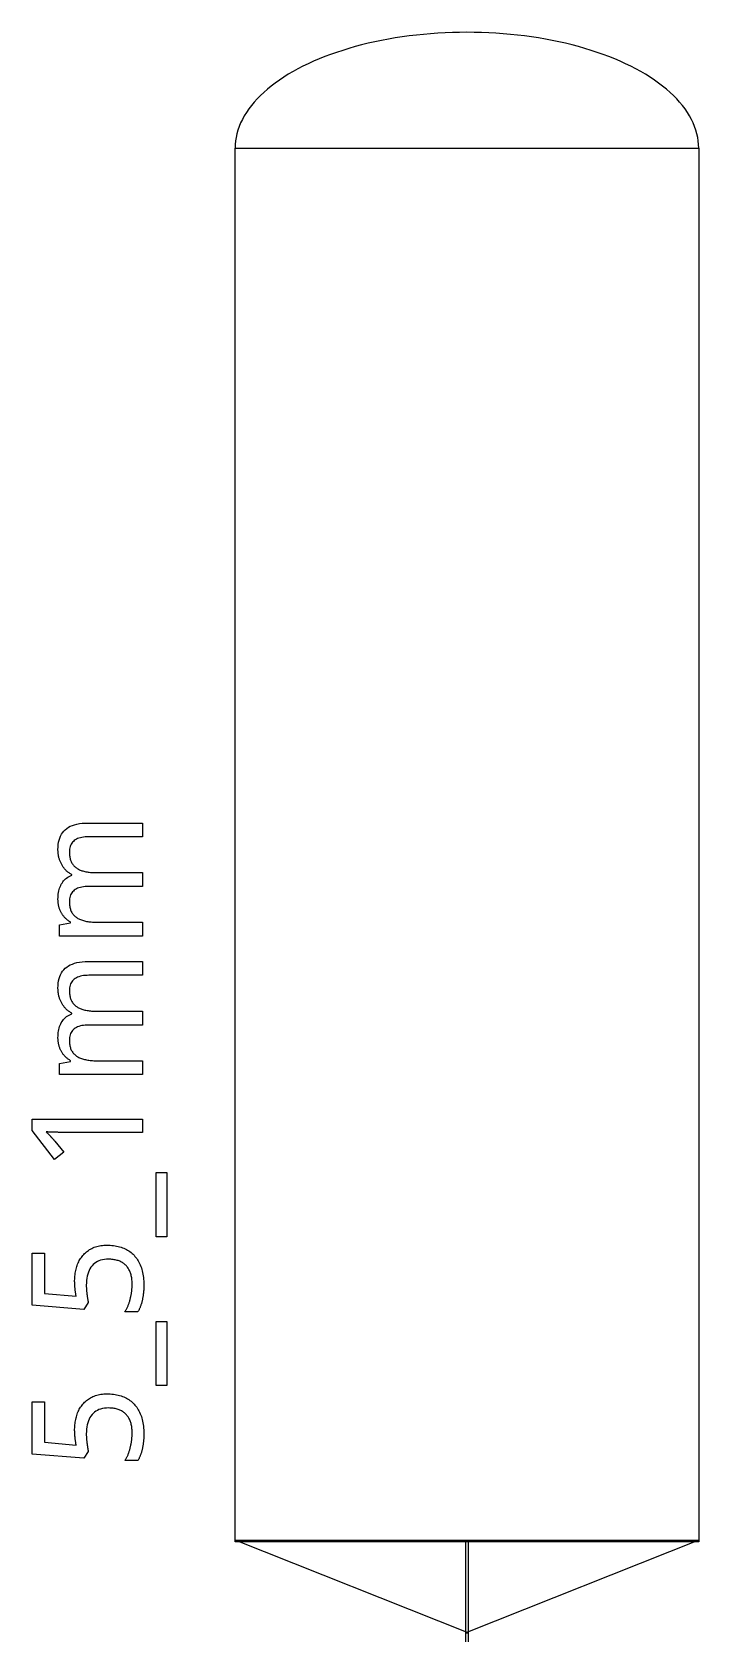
# Model space of a CAD drawing. Extents: x 54.1 to 73.4, y 15.2 to 84.3.
# Drawn here: x 54.12 to 68.51, y 49.73 to 84.26 of the extents above; entities that cross this region are included whole.
import ezdxf

# ---------------------------------------------------------------- set-up
doc = ezdxf.new("R2010")
doc.units = 0
doc.layers.get('0').update_dxf_attribs({"linetype": 'CONTINUOUS'})

msp = doc.modelspace()

# ---------------------------------------------------------------- linework, layer by layer
at = {"color": 0, "const_width": 0.0104}
msp.add_lwpolyline([(68.5, 81.75), (68.4975, 81.8285), (68.4901, 81.9069), (68.4778, 81.9853), (68.4606, 82.0633), (68.4385, 82.1411), (68.4114, 82.2185), (68.3796, 82.2954), (68.3429, 82.3717), (68.3014, 82.4475), (68.2553, 82.5225), (68.2043, 82.5968), (68.1489, 82.6703), (68.0888, 82.7429), (68.0242, 82.8144), (67.955, 82.885), (67.8815, 82.9544), (67.8036, 83.0226), (67.7217, 83.0896), (67.6354, 83.1551), (67.545, 83.2194), (67.4507, 83.2822), (67.3525, 83.3436), (67.2506, 83.4033), (67.1449, 83.4614), (67.0356, 83.5178), (66.9226, 83.5724), (66.8065, 83.6253), (66.6871, 83.6762), (66.5644, 83.7254), (66.4389, 83.7725), (66.3104, 83.8176), (66.1792, 83.8608), (66.0451, 83.9018), (65.9088, 83.9407), (65.7699, 83.9775), (65.6289, 84.0121), (65.4857, 84.0444), (65.3406, 84.0744), (65.1936, 84.1022), (65.045, 84.1276), (64.8949, 84.1507), (64.7435, 84.1714), (64.5907, 84.1897), (64.4368, 84.2057), (64.2821, 84.2192), (64.1267, 84.2303), (63.9706, 84.2389), (63.8139, 84.245), (63.6571, 84.2488), (63.5, 84.25), (63.3429, 84.2488), (63.186, 84.245), (63.0294, 84.2389), (62.8733, 84.2303), (62.7178, 84.2192), (62.5631, 84.2057), (62.4093, 84.1897), (62.2565, 84.1714), (62.105, 84.1507), (61.9549, 84.1276), (61.8062, 84.1022), (61.6593, 84.0744), (61.5142, 84.0444), (61.3711, 84.0121), (61.23, 83.9775), (61.0912, 83.9407), (60.9547, 83.9018), (60.8208, 83.8608), (60.6896, 83.8176), (60.561, 83.7725), (60.4354, 83.7254), (60.3128, 83.6762), (60.1935, 83.6253), (60.0772, 83.5724), (59.9644, 83.5178), (59.8551, 83.4614), (59.7494, 83.4033), (59.6474, 83.3436), (59.5492, 83.2822), (59.4549, 83.2194), (59.3646, 83.1551), (59.2783, 83.0896), (59.1962, 83.0226), (59.1185, 82.9544), (59.045, 82.885), (58.9758, 82.8144), (58.9112, 82.7429), (58.8511, 82.6703), (58.7956, 82.5968), (58.7447, 82.5225), (58.6985, 82.4475), (58.6571, 82.3717), (58.6204, 82.2954), (58.5885, 82.2185), (58.5615, 82.1411), (58.5394, 82.0633), (58.5222, 81.9853), (58.5099, 81.9069), (58.5025, 81.8285), (58.5, 81.75), (68.5, 81.75)], close=True, dxfattribs=at)
at = {"color": 0}
for points in [[(68.5, 81.75), (68.4975, 81.8285), (68.4901, 81.9069), (68.4778, 81.9853), (68.4606, 82.0633), (68.4385, 82.1411), (68.4114, 82.2185), (68.3796, 82.2954), (68.3429, 82.3717), (68.3014, 82.4475), (68.2553, 82.5225), (68.2043, 82.5968), (68.1489, 82.6703), (68.0888, 82.7429), (68.0242, 82.8144), (67.955, 82.885), (67.8815, 82.9544), (67.8036, 83.0226), (67.7217, 83.0896), (67.6354, 83.1551), (67.545, 83.2194), (67.4507, 83.2822), (67.3525, 83.3436), (67.2506, 83.4033), (67.1449, 83.4614), (67.0356, 83.5178), (66.9226, 83.5724), (66.8065, 83.6253), (66.6871, 83.6762), (66.5644, 83.7254), (66.4389, 83.7725), (66.3104, 83.8176), (66.1792, 83.8608), (66.0451, 83.9018), (65.9088, 83.9407), (65.7699, 83.9775), (65.6289, 84.0121), (65.4857, 84.0444), (65.3406, 84.0744), (65.1936, 84.1022), (65.045, 84.1276), (64.8949, 84.1507), (64.7435, 84.1714), (64.5907, 84.1897), (64.4368, 84.2057), (64.2821, 84.2192), (64.1267, 84.2303), (63.9706, 84.2389), (63.8139, 84.245), (63.6571, 84.2488), (63.5, 84.25), (63.3429, 84.2488), (63.186, 84.245), (63.0294, 84.2389), (62.8733, 84.2303), (62.7178, 84.2192), (62.5631, 84.2057), (62.4093, 84.1897), (62.2565, 84.1714), (62.105, 84.1507), (61.9549, 84.1276), (61.8062, 84.1022), (61.6593, 84.0744), (61.5142, 84.0444), (61.3711, 84.0121), (61.23, 83.9775), (61.0912, 83.9407), (60.9547, 83.9018), (60.8208, 83.8608), (60.6896, 83.8176), (60.561, 83.7725), (60.4354, 83.7254), (60.3128, 83.6762), (60.1935, 83.6253), (60.0772, 83.5724), (59.9644, 83.5178), (59.8551, 83.4614), (59.7494, 83.4033), (59.6474, 83.3436), (59.5492, 83.2822), (59.4549, 83.2194), (59.3646, 83.1551), (59.2783, 83.0896), (59.1962, 83.0226), (59.1185, 82.9544), (59.045, 82.885), (58.9758, 82.8144), (58.9112, 82.7429), (58.8511, 82.6703), (58.7956, 82.5968), (58.7447, 82.5225), (58.6985, 82.4475), (58.6571, 82.3717), (58.6204, 82.2954), (58.5885, 82.2185), (58.5615, 82.1411), (58.5394, 82.0633), (58.5222, 81.9853), (58.5099, 81.9069), (58.5025, 81.8285), (58.5, 81.75), (68.5, 81.75)], [(58.5, 81.75), (68.5, 81.75), (68.5, 51.71), (58.5, 51.71), (58.5, 81.75)], [(56.5, 66.9089), (55.3493, 66.9089), (55.3081, 66.9081), (55.2689, 66.9056), (55.2318, 66.9015), (55.1969, 66.8958), (55.1642, 66.8885), (55.1335, 66.8796), (55.1049, 66.869), (55.0785, 66.8568), (55.054, 66.8429), (55.0318, 66.8275), (55.0118, 66.8103), (54.9938, 66.7914), (54.9779, 66.7706), (54.9642, 66.7481), (54.9525, 66.7237), (54.9431, 66.6976), (54.9356, 66.6697), (54.9303, 66.64), (54.9271, 66.6085), (54.9261, 66.5751), (54.9265, 66.5518), (54.9276, 66.529), (54.9296, 66.5071), (54.9324, 66.4858), (54.9358, 66.4653), (54.9401, 66.4456), (54.9453, 66.4264), (54.9511, 66.4081), (54.9578, 66.3903), (54.9651, 66.3733), (54.9731, 66.3571), (54.9817, 66.3414), (54.991, 66.3263), (55.0011, 66.3117), (55.0119, 66.2976), (55.0235, 66.2843), (55.0358, 66.2715), (55.049, 66.2593), (55.0628, 66.2476), (55.0775, 66.2367), (55.0925, 66.2265), (55.1082, 66.2169), (55.1247, 66.2079), (55.1421, 66.1994), (55.16, 66.1915), (55.1788, 66.1842), (55.1983, 66.1772), (55.2186, 66.171), (55.2396, 66.1653), (55.2614, 66.1601), (55.2835, 66.1556), (55.3064, 66.1514), (55.3299, 66.1476), (55.354, 66.1446), (55.3789, 66.1418), (55.4046, 66.1396), (55.4308, 66.1379), (55.4578, 66.1367), (55.4853, 66.136), (55.5136, 66.1357), (56.5, 66.1357), (56.5, 65.8379), (55.3493, 65.8379), (55.3081, 65.8371), (55.2689, 65.8346), (55.2318, 65.8306), (55.1969, 65.8249), (55.1642, 65.8175), (55.1335, 65.8086), (55.1049, 65.7981), (55.0785, 65.7858), (55.054, 65.7719), (55.0318, 65.7565), (55.0118, 65.7396), (54.9938, 65.721), (54.9779, 65.7004), (54.9642, 65.6781), (54.9525, 65.654), (54.9431, 65.6281), (54.9356, 65.6001), (54.9303, 65.5706), (54.9271, 65.5392), (54.9261, 65.5058), (54.9265, 65.4812), (54.9278, 65.4574), (54.9299, 65.4343), (54.9328, 65.4121), (54.9367, 65.3907), (54.9413, 65.3701), (54.9468, 65.3503), (54.9532, 65.3314), (54.9604, 65.3132), (54.9683, 65.2958), (54.9772, 65.2793), (54.9869, 65.2633), (54.9975, 65.2481), (55.0087, 65.2333), (55.0208, 65.2194), (55.0339, 65.2061), (55.0476, 65.1933), (55.0621, 65.1812), (55.0775, 65.1699), (55.0938, 65.1592), (55.1107, 65.1493), (55.1285, 65.1401), (55.1469, 65.1314), (55.1661, 65.1232), (55.1861, 65.1157), (55.2068, 65.1086), (55.2283, 65.1021), (55.2506, 65.0961), (55.2735, 65.0908), (55.2972, 65.086), (55.3217, 65.0819), (55.3468, 65.0783), (55.3726, 65.0751), (55.3993, 65.0724), (55.4265, 65.07), (55.4546, 65.0682), (55.4833, 65.0667), (55.5128, 65.0656), (55.5429, 65.065), (55.5739, 65.0647), (56.5, 65.0647), (56.5, 64.7686), (54.7129, 64.7686), (54.7129, 65.0094), (54.9537, 65.0518), (54.9537, 65.0681), (54.94, 65.076), (54.9265, 65.0843), (54.9135, 65.0928), (54.9008, 65.1017), (54.8886, 65.1107), (54.8768, 65.1201), (54.8653, 65.1299), (54.8543, 65.1399), (54.8436, 65.1501), (54.8333, 65.1608), (54.8231, 65.1717), (54.8132, 65.1826), (54.8036, 65.1939), (54.7944, 65.2053), (54.7857, 65.2169), (54.7772, 65.2288), (54.7692, 65.2408), (54.7614, 65.2531), (54.754, 65.2654), (54.7471, 65.2781), (54.7404, 65.2911), (54.734, 65.3043), (54.7282, 65.3176), (54.7225, 65.3311), (54.7174, 65.3447), (54.7125, 65.3585), (54.7079, 65.3724), (54.7037, 65.3864), (54.7, 65.4004), (54.6965, 65.4147), (54.6935, 65.4293), (54.6907, 65.444), (54.6883, 65.4587), (54.6861, 65.4736), (54.6843, 65.4883), (54.6829, 65.5032), (54.6818, 65.5181), (54.681, 65.5329), (54.6804, 65.5479), (54.6803, 65.5628), (54.681, 65.6013), (54.6832, 65.6383), (54.6868, 65.674), (54.6918, 65.7083), (54.6982, 65.7414), (54.7061, 65.7732), (54.7154, 65.8036), (54.7261, 65.8326), (54.7383, 65.8603), (54.7519, 65.8867), (54.7671, 65.9121), (54.7839, 65.9361), (54.8022, 65.9587), (54.8222, 65.98), (54.8439, 65.9999), (54.8672, 66.0183), (54.8921, 66.0356), (54.9186, 66.0512), (54.9468, 66.0657), (54.9765, 66.0787), (54.9765, 66.0918), (54.9614, 66.1004), (54.9468, 66.1093), (54.9325, 66.1186), (54.9187, 66.1282), (54.9053, 66.1382), (54.8924, 66.1485), (54.8799, 66.159), (54.8676, 66.1699), (54.856, 66.1811), (54.8447, 66.1926), (54.8339, 66.2049), (54.8233, 66.2172), (54.8132, 66.2297), (54.8036, 66.2425), (54.7943, 66.2554), (54.7853, 66.2685), (54.7768, 66.2818), (54.7686, 66.2953), (54.761, 66.309), (54.7536, 66.3229), (54.7463, 66.3374), (54.7393, 66.3518), (54.7328, 66.3665), (54.7267, 66.3813), (54.721, 66.3961), (54.7157, 66.4112), (54.7107, 66.4264), (54.7061, 66.4417), (54.7019, 66.4571), (54.6982, 66.4726), (54.6949, 66.4883), (54.6918, 66.504), (54.689, 66.5199), (54.6868, 66.5357), (54.6847, 66.5515), (54.6832, 66.5676), (54.6819, 66.5836), (54.681, 66.5997), (54.6804, 66.616), (54.6803, 66.6322), (54.6818, 66.6876), (54.6865, 66.7404), (54.6943, 66.7903), (54.7053, 66.8374), (54.7193, 66.8815), (54.7365, 66.9229), (54.7568, 66.9615), (54.7803, 66.9972), (54.8068, 67.0301), (54.8365, 67.0603), (54.8693, 67.0878), (54.9058, 67.1124), (54.9461, 67.134), (54.9901, 67.1529), (55.0379, 67.1689), (55.0894, 67.1819), (55.1447, 67.1921), (55.2037, 67.1993), (55.2665, 67.2036), (55.3329, 67.2051), (56.5, 67.2051), (56.5, 66.9089)], [(56.5, 63.9222), (55.3493, 63.9222), (55.3081, 63.9214), (55.2689, 63.9189), (55.2318, 63.9149), (55.1969, 63.9092), (55.1642, 63.9018), (55.1335, 63.8929), (55.1049, 63.8824), (55.0785, 63.8701), (55.054, 63.8562), (55.0318, 63.8408), (55.0118, 63.8236), (54.9938, 63.8047), (54.9779, 63.7839), (54.9642, 63.7614), (54.9525, 63.7371), (54.9431, 63.711), (54.9356, 63.6831), (54.9303, 63.6533), (54.9271, 63.6218), (54.9261, 63.5885), (54.9265, 63.5651), (54.9276, 63.5425), (54.9296, 63.5204), (54.9324, 63.4992), (54.9358, 63.4786), (54.9401, 63.4589), (54.9453, 63.4397), (54.9511, 63.4214), (54.9578, 63.4036), (54.9651, 63.3867), (54.9731, 63.3704), (54.9817, 63.3547), (54.991, 63.3396), (55.0011, 63.325), (55.0119, 63.311), (55.0235, 63.2976), (55.0358, 63.2849), (55.049, 63.2726), (55.0628, 63.261), (55.0775, 63.25), (55.0925, 63.2399), (55.1082, 63.2303), (55.1247, 63.2213), (55.1421, 63.2128), (55.16, 63.2049), (55.1788, 63.1975), (55.1983, 63.1907), (55.2186, 63.1843), (55.2396, 63.1786), (55.2614, 63.1735), (55.2835, 63.1689), (55.3064, 63.1647), (55.3299, 63.1611), (55.354, 63.1579), (55.3789, 63.1551), (55.4046, 63.1531), (55.4308, 63.1513), (55.4578, 63.15), (55.4853, 63.1493), (55.5136, 63.149), (56.5, 63.149), (56.5, 62.8513), (55.3493, 62.8513), (55.3081, 62.8504), (55.2689, 62.8479), (55.2318, 62.8439), (55.1969, 62.8382), (55.1642, 62.8308), (55.1335, 62.8219), (55.1049, 62.8114), (55.0785, 62.7992), (55.054, 62.7853), (55.0318, 62.7699), (55.0118, 62.7531), (54.9938, 62.7343), (54.9779, 62.7138), (54.9642, 62.6915), (54.9525, 62.6674), (54.9431, 62.6414), (54.9356, 62.6135), (54.9303, 62.5839), (54.9271, 62.5525), (54.9261, 62.5192), (54.9265, 62.4946), (54.9278, 62.4707), (54.9299, 62.4476), (54.9328, 62.4254), (54.9367, 62.404), (54.9413, 62.3835), (54.9468, 62.3637), (54.9532, 62.3447), (54.9604, 62.3265), (54.9683, 62.3093), (54.9772, 62.2926), (54.9869, 62.2767), (54.9975, 62.2614), (55.0087, 62.2468), (55.0208, 62.2328), (55.0339, 62.2194), (55.0476, 62.2067), (55.0621, 62.1947), (55.0775, 62.1832), (55.0938, 62.1725), (55.1107, 62.1626), (55.1285, 62.1535), (55.1469, 62.1447), (55.1661, 62.1365), (55.1861, 62.129), (55.2068, 62.1219), (55.2283, 62.1154), (55.2506, 62.1094), (55.2735, 62.1042), (55.2972, 62.0993), (55.3217, 62.0953), (55.3468, 62.0917), (55.3726, 62.0885), (55.3993, 62.0857), (55.4265, 62.0835), (55.4546, 62.0815), (55.4833, 62.08), (55.5128, 62.079), (55.5429, 62.0783), (55.5739, 62.0781), (56.5, 62.0781), (56.5, 61.7819), (54.7129, 61.7819), (54.7129, 62.0228), (54.9537, 62.0651), (54.9537, 62.0814), (54.94, 62.0893), (54.9265, 62.0976), (54.9135, 62.1061), (54.9008, 62.115), (54.8886, 62.1242), (54.8768, 62.1335), (54.8653, 62.1432), (54.8543, 62.1532), (54.8436, 62.1636), (54.8333, 62.1742), (54.8231, 62.185), (54.8132, 62.196), (54.8036, 62.2072), (54.7944, 62.2186), (54.7857, 62.2303), (54.7772, 62.2421), (54.7692, 62.2542), (54.7614, 62.2664), (54.754, 62.2787), (54.7471, 62.2914), (54.7404, 62.3044), (54.734, 62.3176), (54.7282, 62.331), (54.7225, 62.3444), (54.7174, 62.3581), (54.7125, 62.3718), (54.7079, 62.3857), (54.7037, 62.3997), (54.7, 62.4138), (54.6965, 62.4281), (54.6935, 62.4428), (54.6907, 62.4574), (54.6883, 62.4721), (54.6861, 62.4869), (54.6843, 62.5017), (54.6829, 62.5165), (54.6818, 62.5314), (54.681, 62.5463), (54.6804, 62.5613), (54.6803, 62.5761), (54.681, 62.6146), (54.6832, 62.6517), (54.6868, 62.6874), (54.6918, 62.7218), (54.6982, 62.7549), (54.7061, 62.7865), (54.7154, 62.8169), (54.7261, 62.846), (54.7383, 62.8736), (54.7519, 62.9), (54.7671, 62.9254), (54.7839, 62.9494), (54.8022, 62.9721), (54.8222, 62.9933), (54.8439, 63.0132), (54.8672, 63.0317), (54.8921, 63.0489), (54.9186, 63.0646), (54.9468, 63.079), (54.9765, 63.0921), (54.9765, 63.1051), (54.9614, 63.1137), (54.9468, 63.1228), (54.9325, 63.1319), (54.9187, 63.1415), (54.9053, 63.1515), (54.8924, 63.1618), (54.8799, 63.1724), (54.8676, 63.1832), (54.856, 63.1944), (54.8447, 63.2061), (54.8339, 63.2182), (54.8233, 63.2306), (54.8132, 63.2431), (54.8036, 63.2558), (54.7943, 63.2688), (54.7853, 63.2818), (54.7768, 63.2951), (54.7686, 63.3086), (54.761, 63.3224), (54.7536, 63.3362), (54.7463, 63.3507), (54.7393, 63.3651), (54.7328, 63.3799), (54.7267, 63.3946), (54.721, 63.4094), (54.7157, 63.4246), (54.7107, 63.4397), (54.7061, 63.455), (54.7019, 63.4704), (54.6982, 63.486), (54.6949, 63.5017), (54.6918, 63.5174), (54.689, 63.5332), (54.6868, 63.549), (54.6847, 63.565), (54.6832, 63.581), (54.6819, 63.5969), (54.681, 63.6131), (54.6804, 63.6293), (54.6803, 63.6456), (54.6818, 63.7011), (54.6865, 63.7538), (54.6943, 63.8036), (54.7053, 63.8507), (54.7193, 63.895), (54.7365, 63.9364), (54.7568, 63.9749), (54.7803, 64.0106), (54.8068, 64.0435), (54.8365, 64.0736), (54.8693, 64.1011), (54.9058, 64.1257), (54.9461, 64.1475), (54.9901, 64.1663), (55.0379, 64.1822), (55.0894, 64.1953), (55.1447, 64.2054), (55.2037, 64.2126), (55.2665, 64.2169), (55.3329, 64.2185), (56.5, 64.2185), (56.5, 63.9222)], [(56.5, 60.82), (56.5, 60.5335), (54.8642, 60.5335), (54.8483, 60.5339), (54.8324, 60.5342), (54.8165, 60.5344), (54.8007, 60.5349), (54.7849, 60.5351), (54.7692, 60.5354), (54.7533, 60.5358), (54.7376, 60.5361), (54.7219, 60.5364), (54.7064, 60.5368), (54.6904, 60.5374), (54.6747, 60.5381), (54.6592, 60.5386), (54.6439, 60.5392), (54.6286, 60.5396), (54.6136, 60.5401), (54.5986, 60.5406), (54.5839, 60.541), (54.5694, 60.5413), (54.555, 60.5417), (54.5406, 60.5424), (54.5264, 60.5429), (54.5126, 60.5435), (54.4993, 60.544), (54.4863, 60.5444), (54.4735, 60.545), (54.4612, 60.5454), (54.4493, 60.5458), (54.4376, 60.5463), (54.4264, 60.5465), (54.4322, 60.5411), (54.4378, 60.5357), (54.4432, 60.5306), (54.4485, 60.5254), (54.4536, 60.5206), (54.4586, 60.5157), (54.4635, 60.511), (54.4725, 60.5019), (54.4768, 60.4978), (54.4811, 60.4935), (54.4853, 60.4892), (54.4894, 60.4849), (54.4935, 60.4806), (54.4976, 60.4761), (54.5017, 60.4718), (54.5057, 60.4674), (54.5097, 60.4628), (54.5136, 60.4583), (54.5175, 60.4537), (54.5256, 60.4451), (54.5296, 60.4408), (54.5337, 60.4364), (54.5379, 60.4318), (54.5422, 60.4272), (54.5465, 60.4225), (54.5508, 60.4178), (54.5553, 60.4131), (54.5599, 60.4082), (54.5642, 60.4032), (54.5686, 60.3981), (54.5733, 60.3926), (54.5781, 60.3871), (54.5831, 60.3814), (54.5882, 60.3754), (54.5935, 60.3692), (54.5989, 60.3629), (54.6046, 60.3564), (54.6103, 60.3496), (54.8072, 60.1088), (54.6071, 59.9525), (54.1204, 60.5758), (54.1204, 60.82), (56.5, 60.82)], [(56.7994, 59.6693), (57.0274, 59.6693), (57.0274, 58.2858), (56.7994, 58.2858), (56.7994, 59.6693)], [(55.04, 57.3435), (55.0404, 57.3754), (55.0418, 57.4069), (55.0442, 57.4381), (55.0474, 57.4686), (55.0514, 57.4989), (55.0564, 57.5286), (55.0624, 57.5578), (55.0692, 57.5867), (55.0769, 57.615), (55.0856, 57.6429), (55.0949, 57.6706), (55.1049, 57.6974), (55.1158, 57.7235), (55.1278, 57.7489), (55.1406, 57.7735), (55.1542, 57.7974), (55.1686, 57.8206), (55.184, 57.8429), (55.2003, 57.8646), (55.2174, 57.8854), (55.2354, 57.9058), (55.2543, 57.9253), (55.2739, 57.9438), (55.2944, 57.9614), (55.3158, 57.9782), (55.3381, 57.994), (55.3613, 58.0089), (55.3851, 58.0229), (55.4099, 58.036), (55.4356, 58.0482), (55.4619, 58.0593), (55.4892, 58.0693), (55.5174, 58.0781), (55.5463, 58.0857), (55.5758, 58.0921), (55.6064, 58.0974), (55.6378, 58.1015), (55.6699, 58.1044), (55.7028, 58.1061), (55.7367, 58.1068), (55.7733, 58.1062), (55.8093, 58.1046), (55.8446, 58.1018), (55.879, 58.0979), (55.9128, 58.0929), (55.9458, 58.0868), (55.9781, 58.0796), (56.0096, 58.0714), (56.0403, 58.0619), (56.0703, 58.0514), (56.0994, 58.0399), (56.1276, 58.0271), (56.155, 58.0133), (56.1815, 57.9986), (56.2069, 57.9826), (56.2317, 57.9657), (56.2553, 57.9476), (56.2781, 57.9285), (56.3, 57.9083), (56.321, 57.8871), (56.341, 57.8647), (56.36, 57.8414), (56.3782, 57.8169), (56.3954, 57.7915), (56.4117, 57.765), (56.4269, 57.7374), (56.4414, 57.7089), (56.4547, 57.6792), (56.4672, 57.6486), (56.4788, 57.6168), (56.489, 57.5844), (56.4982, 57.5511), (56.5062, 57.5168), (56.5132, 57.4814), (56.519, 57.4451), (56.5239, 57.4079), (56.5276, 57.3696), (56.5304, 57.3304), (56.5319, 57.2901), (56.5325, 57.249), (56.5325, 57.2325), (56.5322, 57.2158), (56.5318, 57.1993), (56.5313, 57.1829), (56.5304, 57.1664), (56.5296, 57.15), (56.5285, 57.1336), (56.5274, 57.1172), (56.526, 57.101), (56.5244, 57.0846), (56.5226, 57.0688), (56.5208, 57.0529), (56.5188, 57.0372), (56.5165, 57.0217), (56.5142, 57.0061), (56.5117, 56.9907), (56.509, 56.9754), (56.5061, 56.9601), (56.5032, 56.945), (56.5, 56.93), (56.4969, 56.9154), (56.4938, 56.901), (56.4903, 56.8867), (56.4867, 56.8725), (56.4829, 56.8583), (56.4789, 56.8444), (56.4747, 56.8307), (56.4703, 56.8169), (56.4657, 56.8035), (56.461, 56.79), (56.456, 56.7768), (56.4508, 56.7639), (56.4456, 56.7511), (56.4401, 56.7387), (56.4344, 56.7265), (56.4286, 56.7146), (56.4228, 56.7031), (56.4167, 56.6915), (56.4104, 56.6804), (56.4039, 56.6696), (56.124, 56.6696), (56.1314, 56.6806), (56.1386, 56.6918), (56.1457, 56.7035), (56.1526, 56.7154), (56.1594, 56.7278), (56.166, 56.7406), (56.1724, 56.7536), (56.1786, 56.7669), (56.1847, 56.7808), (56.1907, 56.7949), (56.1965, 56.8096), (56.2021, 56.8244), (56.2074, 56.8394), (56.2126, 56.8546), (56.2176, 56.8697), (56.2224, 56.8851), (56.2269, 56.9007), (56.2314, 56.9163), (56.2356, 56.9321), (56.2396, 56.9479), (56.2433, 56.9639), (56.2471, 56.9799), (56.2506, 56.9957), (56.2539, 57.0117), (56.2571, 57.0276), (56.26, 57.0436), (56.2629, 57.0596), (56.2656, 57.0756), (56.2681, 57.0915), (56.2704, 57.1074), (56.2724, 57.1236), (56.274, 57.1394), (56.2754, 57.1551), (56.2767, 57.1704), (56.2778, 57.1856), (56.2786, 57.2004), (56.2793, 57.215), (56.2799, 57.2293), (56.2801, 57.2433), (56.2803, 57.2572), (56.28, 57.2826), (56.279, 57.3075), (56.2776, 57.3318), (56.2756, 57.3556), (56.2729, 57.3788), (56.2697, 57.4015), (56.2658, 57.4236), (56.2615, 57.4451), (56.2565, 57.4662), (56.251, 57.4867), (56.2444, 57.5065), (56.2372, 57.5258), (56.2294, 57.5444), (56.221, 57.5624), (56.2119, 57.5799), (56.2021, 57.5967), (56.1917, 57.6128), (56.1807, 57.6283), (56.1689, 57.6432), (56.1565, 57.6575), (56.1435, 57.6713), (56.1299, 57.6843), (56.1156, 57.6967), (56.1006, 57.7083), (56.0849, 57.7194), (56.0686, 57.7299), (56.0517, 57.7396), (56.0342, 57.7488), (56.016, 57.7572), (55.9971, 57.765), (55.9775, 57.7721), (55.9572, 57.7785), (55.9362, 57.784), (55.9144, 57.7889), (55.8921, 57.7931), (55.8689, 57.7964), (55.845, 57.799), (55.8204, 57.801), (55.7951, 57.8021), (55.7692, 57.8024), (55.7238, 57.801), (55.6806, 57.7967), (55.6394, 57.7894), (55.6007, 57.7794), (55.564, 57.7665), (55.5297, 57.7508), (55.4975, 57.7322), (55.4676, 57.7107), (55.4399, 57.6864), (55.4143, 57.6592), (55.3908, 57.6292), (55.3699, 57.5967), (55.3513, 57.5615), (55.3351, 57.5237), (55.3215, 57.4833), (55.3104, 57.4404), (55.3018, 57.3949), (55.2956, 57.3467), (55.2919, 57.2958), (55.2907, 57.2425), (55.2907, 57.2336), (55.2908, 57.2246), (55.2911, 57.2154), (55.2914, 57.2061), (55.2919, 57.1965), (55.2924, 57.1868), (55.2931, 57.1769), (55.2937, 57.1669), (55.2946, 57.1568), (55.2956, 57.1465), (55.2963, 57.1364), (55.2969, 57.1262), (55.2978, 57.1161), (55.2986, 57.1058), (55.2996, 57.0956), (55.3006, 57.0853), (55.3017, 57.075), (55.3028, 57.0647), (55.3053, 57.0439), (55.3067, 57.0339), (55.3079, 57.0239), (55.3093, 57.0139), (55.3108, 57.004), (55.3122, 56.9943), (55.3153, 56.9749), (55.3183, 56.9557), (55.32, 56.9462), (55.3212, 56.9372), (55.3225, 56.9285), (55.3239, 56.92), (55.3251, 56.9117), (55.3265, 56.9036), (55.3278, 56.8957), (55.329, 56.8881), (55.3304, 56.8807), (55.3317, 56.8735), (55.3329, 56.8665), (55.2401, 56.72), (54.1204, 56.8096), (54.1204, 57.9326), (54.3906, 57.9326), (54.3906, 57.0667), (55.0725, 57.0032), (55.0706, 57.014), (55.0686, 57.0254), (55.0665, 57.0374), (55.0644, 57.0501), (55.0624, 57.0635), (55.0603, 57.0775), (55.0581, 57.0921), (55.0558, 57.1074), (55.0536, 57.1233), (55.0514, 57.14), (55.0492, 57.1575), (55.0474, 57.1757), (55.0456, 57.1944), (55.0442, 57.2139), (55.0429, 57.234), (55.0418, 57.2546), (55.041, 57.2758), (55.0404, 57.2978), (55.0401, 57.3203), (55.04, 57.3435)], [(56.7994, 56.4629), (57.0274, 56.4629), (57.0274, 55.0794), (56.7994, 55.0794), (56.7994, 56.4629)], [(55.04, 54.1371), (55.0404, 54.169), (55.0418, 54.2006), (55.0442, 54.2317), (55.0474, 54.2624), (55.0514, 54.2925), (55.0564, 54.3222), (55.0624, 54.3514), (55.0692, 54.3803), (55.0769, 54.4086), (55.0856, 54.4365), (55.0949, 54.4642), (55.1049, 54.491), (55.1158, 54.5171), (55.1278, 54.5425), (55.1406, 54.5671), (55.1542, 54.591), (55.1686, 54.6142), (55.184, 54.6365), (55.2003, 54.6582), (55.2174, 54.679), (55.2354, 54.6994), (55.2543, 54.7189), (55.2739, 54.7374), (55.2944, 54.7551), (55.3158, 54.7718), (55.3381, 54.7876), (55.3613, 54.8025), (55.3851, 54.8165), (55.4099, 54.8296), (55.4356, 54.8418), (55.4619, 54.8529), (55.4892, 54.8629), (55.5174, 54.8717), (55.5463, 54.8793), (55.5758, 54.8857), (55.6064, 54.891), (55.6378, 54.8951), (55.6699, 54.8981), (55.7028, 54.8999), (55.7367, 54.9004), (55.7733, 54.8999), (55.8093, 54.8982), (55.8446, 54.8954), (55.879, 54.8915), (55.9128, 54.8865), (55.9458, 54.8804), (55.9781, 54.8733), (56.0096, 54.865), (56.0403, 54.8556), (56.0703, 54.845), (56.0994, 54.8335), (56.1276, 54.8207), (56.155, 54.8069), (56.1815, 54.7922), (56.2069, 54.7762), (56.2317, 54.7593), (56.2553, 54.7413), (56.2781, 54.7221), (56.3, 54.7019), (56.321, 54.6807), (56.341, 54.6583), (56.36, 54.635), (56.3782, 54.6106), (56.3954, 54.5851), (56.4117, 54.5586), (56.4269, 54.5311), (56.4414, 54.5025), (56.4547, 54.4728), (56.4672, 54.4422), (56.4788, 54.4104), (56.489, 54.3781), (56.4982, 54.3447), (56.5062, 54.3104), (56.5132, 54.275), (56.519, 54.2387), (56.5239, 54.2015), (56.5276, 54.1632), (56.5304, 54.124), (56.5319, 54.0838), (56.5325, 54.0426), (56.5325, 54.0261), (56.5322, 54.0094), (56.5318, 53.9929), (56.5313, 53.9765), (56.5304, 53.96), (56.5296, 53.9436), (56.5285, 53.9272), (56.5274, 53.9108), (56.526, 53.8946), (56.5244, 53.8782), (56.5226, 53.8624), (56.5208, 53.8465), (56.5188, 53.8308), (56.5165, 53.8153), (56.5142, 53.7997), (56.5117, 53.7843), (56.509, 53.769), (56.5061, 53.7538), (56.5032, 53.7386), (56.5, 53.7236), (56.4969, 53.709), (56.4938, 53.6946), (56.4903, 53.6803), (56.4867, 53.6661), (56.4829, 53.6519), (56.4789, 53.6381), (56.4747, 53.6243), (56.4703, 53.6106), (56.4657, 53.5971), (56.461, 53.5836), (56.456, 53.5704), (56.4508, 53.5575), (56.4456, 53.5447), (56.4401, 53.5324), (56.4344, 53.5201), (56.4286, 53.5082), (56.4228, 53.4967), (56.4167, 53.4853), (56.4104, 53.474), (56.4039, 53.4632), (56.124, 53.4632), (56.1314, 53.4742), (56.1386, 53.4854), (56.1457, 53.4971), (56.1526, 53.509), (56.1594, 53.5214), (56.166, 53.5342), (56.1724, 53.5472), (56.1786, 53.5606), (56.1847, 53.5744), (56.1907, 53.5885), (56.1965, 53.6032), (56.2021, 53.6181), (56.2074, 53.6331), (56.2126, 53.6482), (56.2176, 53.6635), (56.2224, 53.6788), (56.2269, 53.6943), (56.2314, 53.7099), (56.2356, 53.7257), (56.2396, 53.7415), (56.2433, 53.7575), (56.2471, 53.7735), (56.2506, 53.7894), (56.2539, 53.8053), (56.2571, 53.8212), (56.26, 53.8372), (56.2629, 53.8532), (56.2656, 53.8692), (56.2681, 53.8851), (56.2704, 53.901), (56.2724, 53.9172), (56.274, 53.9331), (56.2754, 53.9488), (56.2767, 53.964), (56.2778, 53.9792), (56.2786, 53.994), (56.2793, 54.0086), (56.2799, 54.0229), (56.2801, 54.0369), (56.2803, 54.0508), (56.28, 54.0763), (56.279, 54.1011), (56.2776, 54.1254), (56.2756, 54.1492), (56.2729, 54.1725), (56.2697, 54.1951), (56.2658, 54.2172), (56.2615, 54.2387), (56.2565, 54.2599), (56.251, 54.2803), (56.2444, 54.3001), (56.2372, 54.3194), (56.2294, 54.3381), (56.221, 54.3561), (56.2119, 54.3735), (56.2021, 54.3903), (56.1917, 54.4064), (56.1807, 54.4219), (56.1689, 54.4368), (56.1565, 54.4511), (56.1435, 54.4649), (56.1299, 54.4779), (56.1156, 54.4903), (56.1006, 54.5019), (56.0849, 54.5131), (56.0686, 54.5235), (56.0517, 54.5332), (56.0342, 54.5424), (56.016, 54.5508), (55.9971, 54.5586), (55.9775, 54.5657), (55.9572, 54.5721), (55.9362, 54.5776), (55.9144, 54.5825), (55.8921, 54.5867), (55.8689, 54.59), (55.845, 54.5926), (55.8204, 54.5946), (55.7951, 54.5957), (55.7692, 54.596), (55.7238, 54.5946), (55.6806, 54.5903), (55.6394, 54.5832), (55.6007, 54.5731), (55.564, 54.5603), (55.5297, 54.5444), (55.4975, 54.5258), (55.4676, 54.5043), (55.4399, 54.48), (55.4143, 54.4528), (55.3908, 54.4228), (55.3699, 54.3903), (55.3513, 54.3551), (55.3351, 54.3174), (55.3215, 54.2769), (55.3104, 54.234), (55.3018, 54.1885), (55.2956, 54.1403), (55.2919, 54.0894), (55.2907, 54.0361), (55.2907, 54.0272), (55.2908, 54.0182), (55.2911, 54.009), (55.2914, 53.9997), (55.2919, 53.9901), (55.2924, 53.9804), (55.2931, 53.9706), (55.2937, 53.9606), (55.2946, 53.9504), (55.2956, 53.9401), (55.2963, 53.93), (55.2969, 53.9199), (55.2978, 53.9097), (55.2986, 53.8994), (55.2996, 53.8892), (55.3006, 53.879), (55.3017, 53.8686), (55.3028, 53.8583), (55.3053, 53.8375), (55.3067, 53.8275), (55.3079, 53.8175), (55.3093, 53.8076), (55.3108, 53.7978), (55.3122, 53.7879), (55.3138, 53.7782), (55.3153, 53.7685), (55.3168, 53.7589), (55.3183, 53.7493), (55.32, 53.7399), (55.3212, 53.7308), (55.3225, 53.7221), (55.3239, 53.7136), (55.3251, 53.7053), (55.3265, 53.6972), (55.3278, 53.6893), (55.329, 53.6817), (55.3304, 53.6743), (55.3317, 53.6671), (55.3329, 53.6601), (55.2401, 53.5136), (54.1204, 53.6032), (54.1204, 54.7263), (54.3906, 54.7263), (54.3906, 53.8603), (55.0725, 53.7968), (55.0706, 53.8076), (55.0686, 53.819), (55.0665, 53.8311), (55.0644, 53.8438), (55.0624, 53.8571), (55.0603, 53.8711), (55.0581, 53.8857), (55.0558, 53.901), (55.0536, 53.9169), (55.0514, 53.9336), (55.0492, 53.9511), (55.0474, 53.9693), (55.0456, 53.9882), (55.0442, 54.0075), (55.0429, 54.0276), (55.0418, 54.0482), (55.041, 54.0694), (55.0404, 54.0914), (55.0401, 54.1139), (55.04, 54.1371)], [(58.5, 51.75), (68.5, 51.75), (63.475, 49.75), (63.525, 49.75), (58.5, 51.75)], [(63.475, 51.75), (63.525, 51.75), (63.525, 47.7), (63.475, 47.7), (63.475, 51.75)]]:
    msp.add_lwpolyline(points, close=True, dxfattribs=at)

doc.saveas('drawing.dxf')
